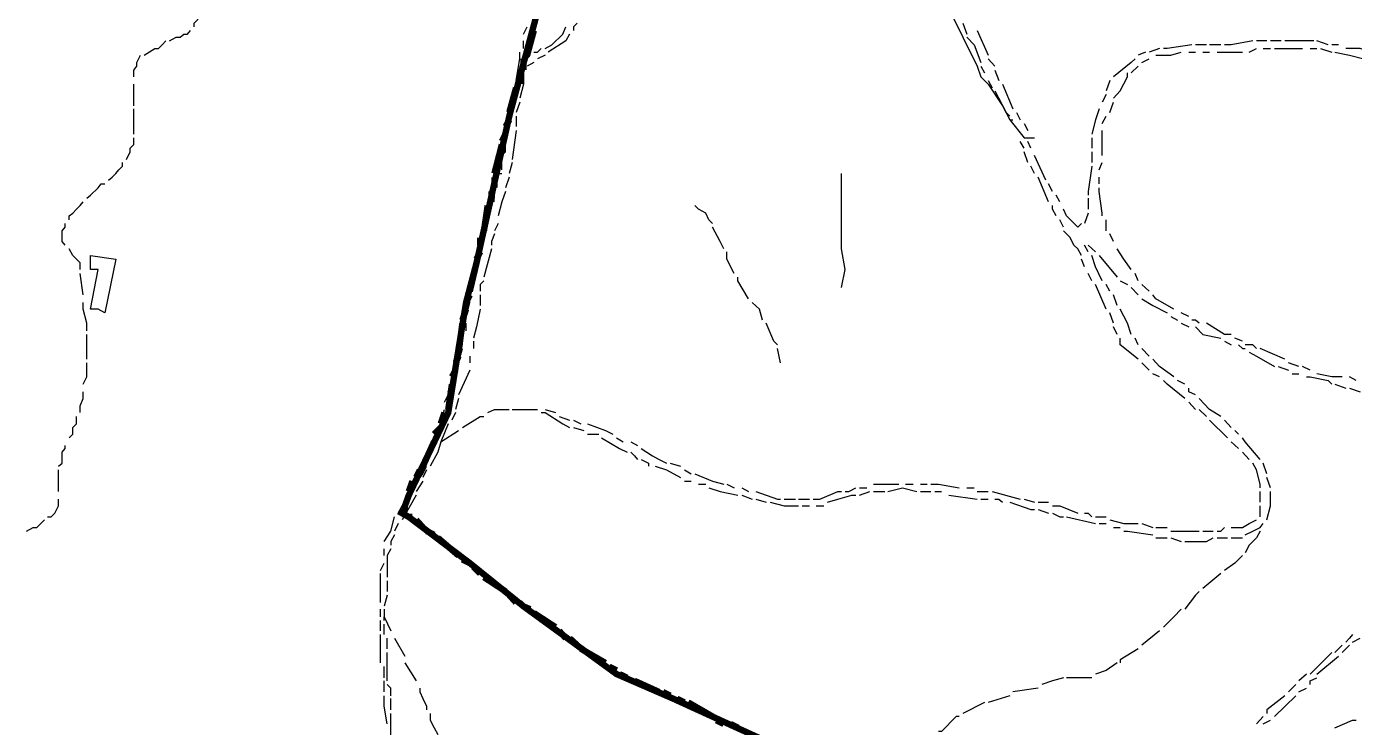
# Model space of a CAD drawing. Header units: millimetres. Extents: x -3588 to 75209, y -3737 to 38254.
# Drawn here: x 27176 to 27679, y 19040 to 19306 of the extents above; entities that cross this region are included whole.
import ezdxf

# ---------------------------------------------------------------- set-up
doc = ezdxf.new("R2010")
doc.units = ezdxf.units.MM
doc.layers.add('P', color=253, linetype='Continuous')

msp = doc.modelspace()

# ---------------------------------------------------------------- linework, layer by layer
at = {"layer": 'P'}
for points, const_width in [([(27453.422, 19036.275), (27420.662, 19051.238), (27399.217, 19060.552), (27363.929, 19086.238), (27343.604, 19102.61), (27320.463, 19120.118), (27317.919, 19121.527), (27319.039, 19122.935), (27319.039, 19124.343), (27320.463, 19128.296), (27335.427, 19159.631), (27342.196, 19201.417), (27346.149, 19216.381), (27358.568, 19271.993), (27376.076, 19336.905)], 2.417), ([(27453.422, 19036.275), (27420.662, 19051.238), (27399.217, 19060.552), (27363.929, 19086.238), (27343.604, 19102.61), (27320.463, 19120.118), (27317.919, 19121.527), (27319.039, 19122.935), (27319.039, 19124.343), (27320.463, 19128.296), (27335.427, 19159.631), (27342.196, 19201.417), (27346.149, 19216.381), (27358.568, 19271.993), (27376.076, 19336.905)], 1.2), ([(27365.338, 19295.135), (27367.882, 19304.449)], 2.417), ([(27363.929, 19289.486), (27363.929, 19293.727)], 2.417), ([(27362.521, 19284.124), (27362.521, 19288.365)], 2.417), ([(27358.568, 19273.402), (27361.113, 19282.716)], 2.417), ([(27357.16, 19268.041), (27358.568, 19270.569)], 2.417), ([(27352.919, 19250.244), (27355.751, 19261.255)], 2.417), ([(27355.751, 19262.391), (27357.16, 19265.208)], 2.417), ([(27352.919, 19244.883), (27352.919, 19248.836)], 2.417), ([(27351.798, 19239.522), (27351.798, 19243.475)], 2.417), ([(27348.966, 19228.511), (27350.374, 19238.114)], 2.417), ([(27347.557, 19223.15), (27347.557, 19225.967)], 2.417), ([(27346.149, 19217.789), (27347.557, 19220.606)], 2.417), ([(27343.604, 19205.642), (27346.149, 19216.381)], 2.417), ([(27342.196, 19200.281), (27342.196, 19201.417), (27343.604, 19204.234)], 2.417), ([(27340.788, 19194.632), (27342.196, 19198.872)], 2.417), ([(27339.363, 19182.501), (27340.788, 19193.511)], 2.417), ([(27338.243, 19178.548), (27339.363, 19181.092)], 2.417), ([(27336.835, 19173.187), (27338.243, 19175.731)], 2.417), ([(27335.427, 19160.768), (27336.835, 19170.37)], 2.417), ([(27332.594, 19155.406), (27334.002, 19159.631)], 2.417), ([(27330.049, 19151.453), (27332.594, 19153.982)], 2.417), ([(27325.824, 19139.307), (27330.049, 19148.621)], 2.417), ([(27323.28, 19135.082), (27324.688, 19137.898)], 2.417), ([(27320.463, 19129.72), (27321.871, 19133.657)], 2.417), ([(27321.871, 19120.118), (27320.463, 19120.118), (27317.919, 19121.527), (27319.039, 19122.935), (27319.039, 19124.343), (27320.463, 19128.296)], 2.417), ([(27325.824, 19116.165), (27323.28, 19118.982)], 2.417), ([(27330.049, 19113.333), (27327.233, 19114.757)], 2.417), ([(27339.363, 19105.443), (27331.474, 19112.212)], 2.417), ([(27343.604, 19102.61), (27340.788, 19104.018)], 2.417), ([(27347.557, 19098.657), (27345.013, 19101.202)], 2.417), ([(27357.16, 19091.888), (27348.966, 19097.249)], 2.417), ([(27361.113, 19087.647), (27358.568, 19090.479)], 2.417), ([(27366.474, 19085.118), (27363.929, 19086.238), (27362.521, 19087.647)], 2.417), ([(27376.076, 19078.333), (27367.882, 19083.694)], 2.417), ([(27380.013, 19074.108), (27377.484, 19076.924)], 2.417), ([(27384.254, 19071.563), (27381.437, 19074.108)], 2.417), ([(27394.976, 19064.793), (27385.662, 19070.155)], 2.417), ([(27399.217, 19061.961), (27396.401, 19063.369)], 2.417), ([(27403.17, 19059.144), (27400.338, 19060.552)], 2.417), ([(27415.301, 19053.783), (27405.987, 19058.008)], 2.417), ([(27419.542, 19052.359), (27416.725, 19053.783)], 2.417), ([(27424.903, 19049.83), (27422.087, 19051.238)], 2.417), ([(27435.626, 19044.469), (27426.312, 19049.83)], 2.417), ([(27439.867, 19041.636), (27437.05, 19043.044)], 2.417), ([(27445.228, 19040.228), (27442.411, 19041.636)], 2.417)]:
    msp.add_lwpolyline(points, dxfattribs=dict(at, const_width=const_width))
for points in [[(27519.757, 19322.229), (27521.166, 19320.821), (27525.119, 19314.051), (27525.119, 19312.643), (27530.48, 19301.904)], [(27239.164, 19305.857), (27239.164, 19307.266), (27240.573, 19308.69), (27240.573, 19309.81), (27240.573, 19312.643), (27240.573, 19314.051)], [(27367.882, 19308.69), (27366.474, 19297.679)], [(27384.254, 19307.266), (27382.846, 19305.857), (27382.846, 19304.449)], [(27530.48, 19307.266), (27531.888, 19303.041)], [(27229.85, 19300.496), (27232.379, 19301.904), (27233.803, 19301.904), (27235.211, 19303.041), (27236.62, 19303.041), (27237.74, 19304.449)], [(27363.929, 19303.041), (27365.338, 19305.857)], [(27372.123, 19297.679), (27374.652, 19299.088), (27378.893, 19303.041), (27380.013, 19305.857)], [(27381.437, 19303.041), (27380.013, 19300.496), (27373.243, 19296.255)], [(27530.48, 19301.904), (27535.841, 19290.894)], [(27531.888, 19301.904), (27534.721, 19299.088), (27537.249, 19292.318)], [(27535.841, 19304.449), (27540.082, 19295.135)], [(27220.248, 19295.135), (27224.201, 19297.679), (27225.609, 19297.679), (27227.017, 19299.088), (27228.426, 19300.496)], [(27363.929, 19297.679), (27363.929, 19300.496)], [(27367.882, 19296.255), (27369.29, 19296.255), (27370.699, 19297.679)], [(27605.009, 19297.679), (27601.056, 19296.255)], [(27617.14, 19299.088), (27607.826, 19297.679), (27606.417, 19297.679)], [(27622.789, 19299.088), (27618.548, 19299.088)], [(27628.15, 19299.088), (27623.91, 19299.088)], [(27640.297, 19300.496), (27632.103, 19299.088), (27629.559, 19299.088)], [(27638.873, 19296.255), (27641.706, 19297.679)], [(27645.659, 19300.496), (27644.234, 19300.496), (27641.706, 19300.496)], [(27644.234, 19297.679), (27647.067, 19297.679)], [(27651.02, 19300.496), (27647.067, 19300.496)], [(27648.475, 19297.679), (27656.669, 19297.679), (27659.198, 19297.679)], [(27663.439, 19300.496), (27652.428, 19300.496)], [(27662.03, 19297.679), (27664.559, 19297.679)], [(27668.8, 19299.088), (27664.559, 19300.496)], [(27665.983, 19297.679), (27670.208, 19296.255)], [(27672.753, 19299.088), (27671.345, 19299.088), (27670.208, 19299.088)], [(27684.884, 19296.255), (27680.947, 19297.679), (27675.569, 19297.679)], [(27216.295, 19286.941), (27216.295, 19289.486), (27217.415, 19290.894), (27217.415, 19292.318), (27218.84, 19295.135)], [(27361.113, 19285.533), (27362.521, 19293.727), (27362.521, 19296.255)], [(27365.338, 19296.255), (27365.338, 19293.727), (27366.474, 19295.135)], [(27367.882, 19292.318), (27365.338, 19290.894)], [(27372.123, 19295.135), (27369.29, 19293.727)], [(27540.082, 19293.727), (27542.611, 19290.894)], [(27595.695, 19293.727), (27594.271, 19292.318), (27587.501, 19286.941)], [(27599.648, 19296.255), (27596.815, 19295.135)], [(27598.224, 19292.318), (27601.056, 19293.727)], [(27603.585, 19295.135), (27609.234, 19295.135), (27613.187, 19296.255)], [(27616.02, 19296.255), (27618.548, 19296.255)], [(27621.381, 19296.255), (27623.91, 19296.255)], [(27626.742, 19296.255), (27636.344, 19296.255)], [(27671.345, 19296.255), (27676.994, 19295.135), (27682.355, 19293.727)], [(27363.929, 19289.486), (27363.929, 19284.124), (27362.521, 19278.763)], [(27535.841, 19290.894), (27537.249, 19286.941), (27540.082, 19284.124), (27545.443, 19275.93), (27548.26, 19270.569), (27553.621, 19263.8), (27557.574, 19263.8)], [(27537.249, 19290.894), (27538.674, 19288.365)], [(27542.611, 19289.486), (27544.035, 19285.533)], [(27587.501, 19278.763), (27590.046, 19281.58), (27592.862, 19286.941), (27592.862, 19288.365)], [(27594.271, 19288.365), (27596.815, 19290.894)], [(27216.295, 19275.93), (27216.295, 19278.763), (27216.295, 19281.58), (27216.295, 19284.124)], [(27359.688, 19280.171), (27361.113, 19282.716), (27361.113, 19284.124)], [(27540.082, 19285.533), (27541.49, 19282.716)], [(27542.611, 19281.58), (27546.852, 19273.402), (27548.26, 19271.993)], [(27545.443, 19284.124), (27549.396, 19274.81)], [(27586.093, 19285.533), (27584.684, 19281.58)], [(27359.688, 19274.81), (27359.688, 19278.763)], [(27362.521, 19277.355), (27361.113, 19273.402)], [(27584.684, 19280.171), (27583.26, 19277.355)], [(27586.093, 19273.402), (27587.501, 19277.355)], [(27216.295, 19265.208), (27216.295, 19269.161), (27216.295, 19270.569), (27216.295, 19274.81)], [(27357.16, 19262.391), (27358.568, 19270.569), (27358.568, 19273.402)], [(27361.113, 19271.993), (27361.113, 19269.161), (27361.113, 19268.041)], [(27550.805, 19273.402), (27552.213, 19270.569)], [(27582.14, 19274.81), (27580.731, 19270.569), (27579.323, 19265.208)], [(27583.26, 19269.161), (27584.684, 19271.993)], [(27361.113, 19266.616), (27359.688, 19255.606)], [(27548.26, 19270.569), (27549.396, 19270.569)], [(27553.621, 19269.161), (27555.046, 19266.616)], [(27583.26, 19257.03), (27583.26, 19261.255), (27583.26, 19266.616)], [(27213.478, 19255.606), (27214.887, 19258.438), (27214.887, 19259.847), (27216.295, 19261.255), (27216.295, 19263.8)], [(27553.621, 19259.847), (27552.213, 19262.391)], [(27556.166, 19259.847), (27555.046, 19262.391)], [(27579.323, 19263.8), (27579.323, 19261.255), (27579.323, 19259.847)], [(27355.751, 19257.03), (27357.16, 19258.438), (27357.16, 19261.255)], [(27555.046, 19254.485), (27553.621, 19258.438)], [(27561.815, 19247.716), (27557.574, 19257.03)], [(27579.323, 19258.438), (27579.323, 19254.485)], [(27206.693, 19247.716), (27208.101, 19248.836), (27209.525, 19250.244), (27210.646, 19251.669), (27212.054, 19253.077), (27212.054, 19254.485)], [(27355.751, 19251.669), (27355.751, 19255.606)], [(27359.688, 19254.485), (27358.568, 19250.244)], [(27557.574, 19250.244), (27556.166, 19253.077)], [(27579.323, 19253.077), (27577.899, 19243.475), (27577.899, 19242.067)], [(27582.14, 19251.669), (27583.26, 19254.485)], [(27352.919, 19240.93), (27352.919, 19242.067), (27354.327, 19250.244), (27355.751, 19250.244)], [(27358.568, 19248.836), (27357.16, 19244.883)], [(27484.469, 19207.066), (27485.877, 19213.836), (27484.469, 19221.742), (27484.469, 19232.752), (27484.469, 19240.93), (27484.469, 19250.244)], [(27562.935, 19239.522), (27558.998, 19248.836)], [(27582.14, 19246.291), (27582.14, 19248.836)], [(27198.515, 19240.93), (27199.923, 19242.067), (27202.74, 19244.883), (27203.876, 19246.291), (27205.284, 19246.291)], [(27357.16, 19243.475), (27355.751, 19239.522), (27354.327, 19234.161)], [(27564.36, 19243.475), (27562.935, 19246.291)], [(27567.176, 19239.522), (27565.768, 19242.067)], [(27583.26, 19234.161), (27583.26, 19235.281), (27582.14, 19243.475), (27582.14, 19244.883)], [(27191.729, 19232.752), (27191.729, 19234.161), (27193.154, 19235.281), (27194.562, 19236.705), (27195.97, 19238.114), (27197.09, 19239.522)], [(27350.374, 19235.281), (27351.798, 19238.114)], [(27435.626, 19231.344), (27434.217, 19232.752), (27433.097, 19235.281), (27430.265, 19236.705), (27428.856, 19238.114)], [(27565.768, 19234.161), (27564.36, 19236.705), (27564.36, 19238.114)], [(27575.37, 19231.344), (27573.946, 19229.92), (27569.721, 19234.161), (27568.585, 19236.705)], [(27577.899, 19240.93), (27577.899, 19236.705)], [(27190.321, 19223.15), (27189.201, 19224.558), (27189.201, 19227.391), (27189.201, 19228.511), (27190.321, 19229.92), (27190.321, 19231.344)], [(27348.966, 19229.92), (27350.374, 19234.161)], [(27354.327, 19231.344), (27352.919, 19228.511)], [(27568.585, 19229.92), (27567.176, 19232.752)], [(27577.899, 19235.281), (27576.491, 19231.344)], [(27584.684, 19228.511), (27584.684, 19232.752)], [(27346.149, 19217.789), (27347.557, 19223.15), (27348.966, 19228.511)], [(27352.919, 19227.391), (27351.798, 19224.558), (27351.798, 19223.15)], [(27439.867, 19221.742), (27438.458, 19224.558), (27435.626, 19229.92)], [(27575.37, 19219.197), (27573.946, 19221.742), (27572.538, 19223.15), (27571.129, 19225.967), (27568.585, 19228.511)], [(27587.501, 19224.558), (27586.093, 19227.391)], [(27195.97, 19213.836), (27195.97, 19216.381), (27194.562, 19217.789), (27193.154, 19219.197), (27191.729, 19221.742)], [(27351.798, 19221.742), (27348.966, 19211.019)], [(27577.899, 19220.606), (27576.491, 19223.15)], [(27577.899, 19223.15), (27580.731, 19220.606)], [(27594.271, 19213.836), (27591.454, 19217.789), (27588.909, 19221.742)], [(27202.74, 19198.872), (27199.923, 19198.872), (27202.74, 19213.836), (27199.923, 19213.836), (27199.923, 19219.197), (27209.525, 19217.789), (27205.284, 19197.464), (27202.74, 19198.872)], [(27345.013, 19213.836), (27346.149, 19216.381)], [(27443.82, 19212.428), (27440.987, 19217.789), (27440.987, 19220.606)], [(27576.491, 19214.956), (27575.37, 19217.789)], [(27583.26, 19209.595), (27580.731, 19214.956), (27579.323, 19219.197)], [(27582.14, 19219.197), (27588.909, 19211.019)], [(27197.09, 19204.234), (27195.97, 19212.428)], [(27579.323, 19209.595), (27577.899, 19212.428)], [(27596.815, 19209.595), (27595.695, 19212.428)], [(27343.604, 19208.187), (27345.013, 19211.019)], [(27348.966, 19209.595), (27347.557, 19208.187), (27347.557, 19205.642)], [(27449.181, 19202.825), (27445.228, 19209.595), (27445.228, 19211.019)], [(27584.684, 19198.872), (27580.731, 19208.187)], [(27586.093, 19205.642), (27584.684, 19208.187)], [(27590.046, 19209.595), (27592.862, 19208.187)], [(27594.271, 19207.066), (27596.815, 19204.234)], [(27601.056, 19205.642), (27598.224, 19208.187)], [(27197.09, 19198.872), (27197.09, 19201.417)], [(27342.196, 19196.056), (27343.604, 19201.417), (27343.604, 19205.642)], [(27347.557, 19204.234), (27347.557, 19200.281)], [(27454.542, 19194.632), (27453.422, 19198.872), (27450.589, 19201.417)], [(27588.909, 19200.281), (27587.501, 19204.234)], [(27598.224, 19202.825), (27602.465, 19200.281), (27607.826, 19197.464)], [(27610.37, 19198.872), (27603.585, 19202.825), (27602.465, 19204.234)], [(27198.515, 19190.695), (27198.515, 19193.511), (27197.09, 19198.872)], [(27347.557, 19198.872), (27346.149, 19192.103), (27345.013, 19187.862)], [(27587.501, 19193.511), (27586.093, 19197.464)], [(27594.271, 19189.27), (27592.862, 19193.511), (27590.046, 19198.872)], [(27609.234, 19196.056), (27611.779, 19194.632)], [(27616.02, 19196.056), (27613.187, 19197.464)], [(27342.196, 19190.695), (27342.196, 19192.103), (27342.196, 19193.511)], [(27460.192, 19185.317), (27458.783, 19186.742), (27455.951, 19193.511)], [(27588.909, 19189.27), (27587.501, 19192.103)], [(27613.187, 19193.511), (27616.02, 19192.103)], [(27619.973, 19193.511), (27618.548, 19194.632), (27617.14, 19194.632)], [(27618.548, 19192.103), (27621.381, 19189.27), (27628.15, 19187.862)], [(27632.103, 19189.27), (27629.559, 19189.27), (27622.789, 19193.511)], [(27198.515, 19179.956), (27198.515, 19181.092), (27198.515, 19182.501), (27198.515, 19183.909), (27198.515, 19186.742), (27198.515, 19187.862), (27198.515, 19189.27)], [(27340.788, 19185.317), (27340.788, 19189.27)], [(27345.013, 19186.742), (27345.013, 19183.909)], [(27596.815, 19179.956), (27590.046, 19185.317), (27590.046, 19187.862)], [(27596.815, 19185.317), (27595.695, 19187.862)], [(27629.559, 19186.742), (27632.103, 19185.317)], [(27636.344, 19186.742), (27633.512, 19187.862)], [(27338.243, 19173.187), (27338.243, 19174.307), (27340.788, 19183.909)], [(27343.604, 19181.092), (27343.604, 19178.548)], [(27461.312, 19178.548), (27460.192, 19183.909)], [(27601.056, 19181.092), (27598.224, 19183.909)], [(27634.92, 19185.317), (27636.344, 19183.909), (27637.465, 19183.909)], [(27641.706, 19183.909), (27640.297, 19185.317), (27637.465, 19185.317)], [(27638.873, 19182.501), (27641.706, 19181.092), (27648.475, 19177.139)], [(27652.428, 19179.956), (27643.114, 19183.909)], [(27197.09, 19170.37), (27198.515, 19173.187), (27198.515, 19175.731), (27198.515, 19177.139), (27198.515, 19178.548)], [(27601.056, 19175.731), (27598.224, 19178.548)], [(27610.37, 19173.187), (27605.009, 19177.139), (27602.465, 19179.956)], [(27649.884, 19177.139), (27653.836, 19175.731)], [(27657.789, 19177.139), (27653.836, 19178.548)], [(27662.03, 19175.731), (27659.198, 19177.139)], [(27335.427, 19167.537), (27336.835, 19171.778)], [(27343.604, 19175.731), (27339.363, 19166.417)], [(27605.009, 19173.187), (27602.465, 19174.307)], [(27614.595, 19164.993), (27607.826, 19170.37), (27606.417, 19171.778)], [(27614.595, 19170.37), (27611.779, 19171.778)], [(27655.245, 19174.307), (27656.669, 19174.307), (27657.789, 19174.307)], [(27660.622, 19173.187), (27662.03, 19173.187), (27668.8, 19171.778), (27670.208, 19170.37)], [(27674.161, 19173.187), (27670.208, 19173.187), (27664.559, 19174.307)], [(27679.522, 19171.778), (27676.994, 19173.187)], [(27195.97, 19159.631), (27195.97, 19160.768), (27195.97, 19162.176), (27197.09, 19164.993), (27197.09, 19166.417), (27197.09, 19167.537)], [(27334.002, 19163.584), (27335.427, 19166.417)], [(27618.548, 19166.417), (27616.02, 19167.537), (27616.02, 19168.946)], [(27671.345, 19170.37), (27675.569, 19168.946)], [(27676.994, 19168.946), (27680.947, 19167.537)], [(27339.363, 19164.993), (27338.243, 19160.768)], [(27618.548, 19160.768), (27616.02, 19163.584)], [(27628.15, 19158.223), (27623.91, 19160.768), (27619.973, 19164.993)], [(27191.729, 19150.045), (27193.154, 19151.453), (27193.154, 19153.982), (27194.562, 19155.406), (27194.562, 19156.815), (27194.562, 19158.223)], [(27331.474, 19151.453), (27334.002, 19160.768)], [(27338.243, 19159.631), (27336.835, 19156.815)], [(27340.788, 19153.982), (27347.557, 19158.223), (27348.966, 19158.223)], [(27350.374, 19159.631), (27352.919, 19160.768), (27358.568, 19160.768)], [(27359.688, 19160.768), (27363.929, 19160.768), (27365.338, 19160.768), (27369.29, 19160.768)], [(27370.699, 19159.631), (27372.123, 19159.631)], [(27372.123, 19160.768), (27376.076, 19159.631)], [(27372.123, 19159.631), (27378.893, 19155.406), (27381.437, 19153.982)], [(27377.484, 19158.223), (27381.437, 19156.815)], [(27382.846, 19156.815), (27385.662, 19155.406)], [(27622.789, 19158.223), (27619.973, 19160.768)], [(27630.695, 19150.045), (27623.91, 19156.815)], [(27632.103, 19153.982), (27629.559, 19156.815)], [(27335.427, 19155.406), (27332.594, 19148.621)], [(27332.594, 19148.621), (27339.363, 19152.862)], [(27382.846, 19153.982), (27386.798, 19152.862)], [(27388.207, 19155.406), (27394.976, 19152.862), (27397.809, 19151.453)], [(27388.207, 19151.453), (27392.448, 19151.453)], [(27634.92, 19151.453), (27633.512, 19152.862)], [(27187.776, 19139.307), (27189.201, 19140.443), (27189.201, 19143.26), (27189.201, 19144.668), (27190.321, 19146.092), (27190.321, 19147.213)], [(27332.594, 19148.621), (27331.474, 19144.668), (27328.641, 19139.307)], [(27330.049, 19146.092), (27330.049, 19150.045)], [(27393.568, 19150.045), (27400.338, 19146.092), (27403.17, 19144.668)], [(27399.217, 19150.045), (27401.762, 19148.621)], [(27404.579, 19148.621), (27407.123, 19147.213)], [(27408.532, 19146.092), (27412.773, 19143.26), (27415.301, 19141.851), (27418.134, 19140.443)], [(27634.92, 19146.092), (27632.103, 19148.621)], [(27643.114, 19141.851), (27637.465, 19148.621), (27636.344, 19150.045)], [(27327.233, 19141.851), (27328.641, 19143.26), (27328.641, 19144.668)], [(27404.579, 19144.668), (27405.987, 19143.26), (27407.123, 19141.851)], [(27408.532, 19141.851), (27411.348, 19140.443), (27411.348, 19139.307)], [(27638.873, 19141.851), (27636.344, 19144.668)], [(27187.776, 19129.72), (27187.776, 19131.129), (27187.776, 19133.657), (27187.776, 19135.082), (27187.776, 19137.898)], [(27321.871, 19131.129), (27325.824, 19136.49), (27327.233, 19139.307)], [(27327.233, 19137.898), (27325.824, 19135.082)], [(27413.893, 19139.307), (27418.134, 19137.898), (27423.495, 19135.082)], [(27419.542, 19140.443), (27423.495, 19139.307)], [(27424.903, 19137.898), (27427.448, 19136.49)], [(27428.856, 19136.49), (27435.626, 19133.657), (27439.867, 19132.537)], [(27643.114, 19131.129), (27643.114, 19132.537), (27641.706, 19137.898), (27640.297, 19140.443)], [(27645.659, 19136.49), (27644.234, 19140.443)], [(27325.824, 19133.657), (27323.28, 19129.72)], [(27424.903, 19133.657), (27427.448, 19133.657)], [(27430.265, 19132.537), (27431.673, 19132.537), (27433.097, 19132.537)], [(27434.217, 19131.129), (27438.458, 19129.72), (27445.228, 19128.296)], [(27440.987, 19132.537), (27443.82, 19131.129)], [(27446.636, 19131.129), (27449.181, 19129.72)], [(27485.877, 19129.72), (27487.286, 19129.72), (27489.83, 19131.129)], [(27491.239, 19131.129), (27494.071, 19131.129)], [(27496.6, 19132.537), (27504.794, 19132.537), (27506.202, 19132.537)], [(27501.961, 19129.72), (27507.611, 19131.129), (27512.972, 19129.72)], [(27508.747, 19132.537), (27511.563, 19132.537)], [(27514.396, 19132.537), (27516.925, 19132.537)], [(27518.349, 19132.537), (27521.166, 19132.537), (27529.072, 19131.129)], [(27531.888, 19131.129), (27534.721, 19131.129)], [(27647.067, 19131.129), (27645.659, 19135.082)], [(27183.551, 19120.118), (27184.96, 19120.118), (27186.368, 19121.527), (27187.776, 19124.343), (27187.776, 19125.768), (27187.776, 19126.888)], [(27323.28, 19128.296), (27317.919, 19118.982)], [(27319.039, 19125.768), (27320.463, 19129.72)], [(27446.636, 19128.296), (27450.589, 19126.888)], [(27451.998, 19129.72), (27460.192, 19126.888), (27461.312, 19126.888)], [(27451.998, 19126.888), (27455.951, 19125.768)], [(27457.375, 19125.768), (27462.736, 19124.343), (27468.097, 19124.343)], [(27462.736, 19126.888), (27466.961, 19126.888)], [(27468.097, 19126.888), (27472.322, 19126.888)], [(27473.747, 19126.888), (27476.275, 19126.888), (27483.061, 19129.72), (27484.469, 19129.72)], [(27479.108, 19125.768), (27483.061, 19126.888), (27488.422, 19128.296), (27489.83, 19128.296)], [(27491.239, 19128.296), (27495.192, 19129.72)], [(27496.6, 19129.72), (27500.841, 19129.72)], [(27514.396, 19129.72), (27518.349, 19129.72)], [(27519.757, 19129.72), (27522.286, 19129.72)], [(27525.119, 19128.296), (27535.841, 19126.888)], [(27535.841, 19129.72), (27540.082, 19129.72)], [(27537.249, 19126.888), (27540.082, 19126.888)], [(27541.49, 19129.72), (27552.213, 19126.888)], [(27542.611, 19126.888), (27544.035, 19126.888), (27545.443, 19125.768)], [(27548.26, 19125.768), (27556.166, 19122.935), (27557.574, 19122.935)], [(27553.621, 19126.888), (27557.574, 19125.768)], [(27558.998, 19125.768), (27562.935, 19125.768)], [(27643.114, 19125.768), (27643.114, 19129.72)], [(27645.659, 19118.982), (27647.067, 19124.343), (27647.067, 19129.72)], [(27316.51, 19121.527), (27317.919, 19124.343)], [(27469.506, 19124.343), (27470.914, 19124.343), (27472.322, 19124.343)], [(27474.867, 19124.343), (27476.275, 19124.343), (27477.7, 19124.343)], [(27558.998, 19122.935), (27562.935, 19121.527)], [(27564.36, 19124.343), (27567.176, 19124.343), (27573.946, 19121.527)], [(27564.36, 19121.527), (27567.176, 19120.118), (27568.585, 19120.118)], [(27576.491, 19121.527), (27577.899, 19121.527), (27579.323, 19120.118)], [(27643.114, 19120.118), (27643.114, 19122.935), (27643.114, 19124.343)], [(27175.646, 19114.757), (27178.19, 19116.165), (27179.598, 19116.165), (27181.007, 19117.574), (27182.415, 19118.982)], [(27311.149, 19110.804), (27313.678, 19114.757), (27315.102, 19120.118)], [(27316.51, 19117.574), (27315.102, 19114.757)], [(27569.721, 19120.118), (27580.731, 19117.574)], [(27580.731, 19120.118), (27584.684, 19120.118)], [(27582.14, 19117.574), (27584.684, 19117.574)], [(27586.093, 19118.982), (27591.454, 19117.574), (27596.815, 19117.574)], [(27587.501, 19116.165), (27590.046, 19116.165)], [(27598.224, 19117.574), (27602.465, 19116.165)], [(27603.585, 19116.165), (27607.826, 19116.165)], [(27626.742, 19114.757), (27628.15, 19114.757), (27629.559, 19116.165)], [(27632.103, 19116.165), (27636.344, 19116.165), (27638.873, 19117.574), (27641.706, 19118.982)], [(27637.465, 19113.333), (27640.297, 19114.757), (27643.114, 19116.165)], [(27643.114, 19116.165), (27644.234, 19117.574)], [(27315.102, 19113.333), (27313.678, 19110.804), (27313.678, 19109.396)], [(27591.454, 19114.757), (27592.862, 19114.757), (27602.465, 19113.333)], [(27603.585, 19112.212), (27607.826, 19112.212)], [(27609.234, 19114.757), (27611.779, 19114.757), (27617.14, 19114.757), (27619.973, 19114.757)], [(27609.234, 19112.212), (27613.187, 19110.804)], [(27614.595, 19110.804), (27622.789, 19110.804), (27625.334, 19112.212)], [(27621.381, 19114.757), (27625.334, 19114.757)], [(27626.742, 19112.212), (27629.559, 19112.212), (27630.695, 19112.212)], [(27632.103, 19112.212), (27636.344, 19112.212)], [(27643.114, 19114.757), (27641.706, 19112.212), (27638.873, 19109.396), (27637.465, 19106.563)], [(27311.149, 19105.443), (27311.149, 19106.563), (27311.149, 19107.971)], [(27313.678, 19107.971), (27312.269, 19105.443), (27312.269, 19097.249)], [(27309.725, 19099.794), (27311.149, 19102.61)], [(27636.344, 19105.443), (27633.512, 19102.61), (27629.559, 19099.794)], [(27309.725, 19087.647), (27309.725, 19098.657)], [(27312.269, 19095.841), (27312.269, 19091.888)], [(27628.15, 19098.657), (27621.381, 19093.008)], [(27312.269, 19090.479), (27311.149, 19086.238)], [(27619.973, 19091.888), (27618.548, 19090.479), (27614.595, 19085.118)], [(27309.725, 19082.285), (27309.725, 19085.118)], [(27309.725, 19076.924), (27309.725, 19079.469), (27309.725, 19080.877)], [(27311.149, 19085.118), (27311.149, 19082.285)], [(27311.149, 19080.877), (27311.149, 19082.285)], [(27311.149, 19082.285), (27313.678, 19076.924)], [(27613.187, 19085.118), (27610.37, 19082.285), (27606.417, 19078.333)], [(27309.725, 19064.793), (27309.725, 19065.914), (27309.725, 19068.746), (27309.725, 19070.155), (27309.725, 19074.108), (27309.725, 19075.516)], [(27311.149, 19075.516), (27311.149, 19076.924), (27311.149, 19078.333), (27311.149, 19079.469)], [(27605.009, 19076.924), (27598.224, 19071.563)], [(27678.114, 19075.516), (27676.994, 19074.108), (27675.569, 19072.683)], [(27312.269, 19070.155), (27312.269, 19074.108)], [(27315.102, 19074.108), (27319.039, 19067.322)], [(27674.161, 19071.563), (27671.345, 19068.746)], [(27674.161, 19068.746), (27676.994, 19071.563)], [(27678.114, 19072.683), (27680.947, 19074.108)], [(27312.269, 19058.008), (27312.269, 19059.144), (27312.269, 19061.961), (27312.269, 19063.369), (27312.269, 19064.793), (27312.269, 19067.322), (27312.269, 19068.746)], [(27596.815, 19070.155), (27590.046, 19065.914), (27590.046, 19064.793)], [(27670.208, 19068.746), (27662.03, 19060.552)], [(27664.559, 19060.552), (27672.753, 19067.322)], [(27311.149, 19059.144), (27311.149, 19061.961), (27311.149, 19063.369)], [(27319.039, 19064.793), (27323.28, 19058.008)], [(27588.909, 19064.793), (27584.684, 19061.961), (27580.731, 19060.552)], [(27660.622, 19060.552), (27657.789, 19058.008)], [(27311.149, 19053.783), (27311.149, 19058.008)], [(27313.678, 19052.359), (27313.678, 19055.191), (27312.269, 19056.599)], [(27324.688, 19055.191), (27324.688, 19053.783), (27325.824, 19051.238), (27327.233, 19048.422), (27327.233, 19046.997)], [(27558.998, 19055.191), (27549.396, 19053.783)], [(27568.585, 19059.144), (27564.36, 19058.008), (27560.407, 19056.599)], [(27579.323, 19059.144), (27573.946, 19059.144), (27569.721, 19059.144)], [(27656.669, 19056.599), (27655.245, 19055.191), (27653.836, 19053.783)], [(27657.789, 19053.783), (27660.622, 19055.191)], [(27662.03, 19056.599), (27662.03, 19058.008), (27664.559, 19059.144)], [(27312.269, 19041.636), (27311.149, 19048.422), (27311.149, 19051.238), (27311.149, 19052.359)], [(27313.678, 19046.997), (27313.678, 19048.422), (27313.678, 19051.238)], [(27548.26, 19052.359), (27540.082, 19049.83)], [(27652.428, 19052.359), (27645.659, 19046.997), (27645.659, 19045.589)], [(27648.475, 19044.469), (27656.669, 19052.359)], [(27313.678, 19034.866), (27313.678, 19038.819), (27313.678, 19040.228), (27313.678, 19044.469), (27313.678, 19045.589)], [(27328.641, 19045.589), (27328.641, 19043.044), (27330.049, 19040.228), (27331.474, 19037.683)], [(27538.674, 19049.83), (27530.48, 19045.589)], [(27529.072, 19044.469), (27527.935, 19044.469), (27522.286, 19038.819), (27521.166, 19038.819)], [(27644.234, 19044.469), (27641.706, 19041.636)], [(27644.234, 19041.636), (27647.067, 19043.044)], [(27671.345, 19040.228), (27678.114, 19043.044), (27679.522, 19043.044)]]:
    msp.add_lwpolyline(points, dxfattribs=at)

doc.saveas('drawing.dxf')
